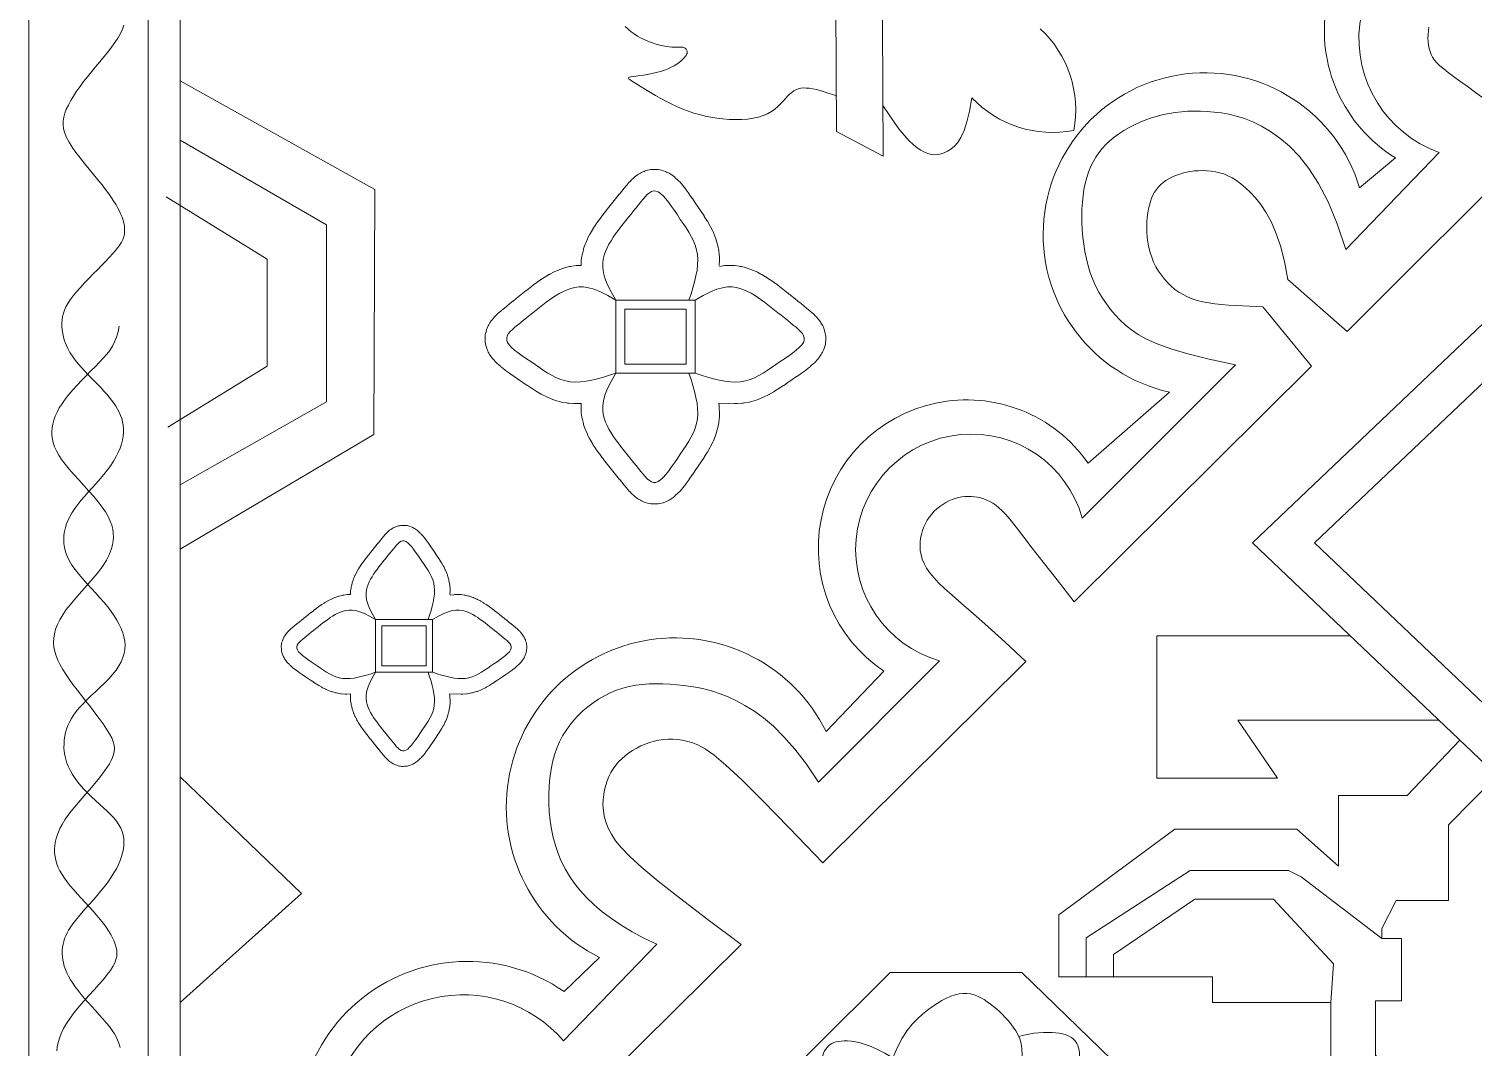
# Model space of a CAD drawing. Header units: inches. Extents: x -813 to 82, y -70 to 268.
# Drawn here: x -123.44 to -104.25, y 169.22 to 182.75 of the extents above; entities that cross this region are included whole.
import ezdxf

# ---------------------------------------------------------------- set-up
doc = ezdxf.new("R2010")
doc.units = ezdxf.units.IN
doc.header["$MEASUREMENT"] = 0
for name, color, linetype, lineweight, true_color in [('Black', 7, 'Continuous', 0, 0x000000), ('Blue', 7, 'Continuous', 0, 0x1081b2), ('Brown', 7, 'Continuous', 0, 0x653e10), ('Grey', 7, 'Continuous', 0, 0x58676a), ('Layak Architect', 1, 'Continuous', 5, 0xff0000), ('White', 7, 'Continuous', 0, 0xffffff)]:
    doc.layers.add(name, color=color, linetype=linetype, lineweight=lineweight, true_color=true_color)
doc.layers.add('Rugs', color=201, linetype='Continuous')

# ---------------------------------------------------------------- blocks, each defined once
blk = doc.blocks.new('*U41')
at = {"layer": 'Brown'}
blk.add_lwpolyline([(-17.75, 30.14), (-14.02, 30.84), (-10.75, 31.13), (-7.89, 31.04), (-5.38, 30.65), (-3.16, 29.99), (-1.19, 29.12), (0.6, 28.1), (2.27, 26.97), (3.85, 25.78), (5.36, 24.54), (6.8, 23.26), (8.17, 21.94), (9.48, 20.58), (10.73, 19.19), (11.91, 17.77), (13.03, 16.33), (14.1, 14.87), (15.08, 13.38), (15.96, 11.87), (16.71, 10.31), (17.31, 8.71), (17.74, 7.06), (17.98, 5.35), (17.99, 3.57), (17.77, 1.73), (17.32, -0.18), (16.64, -2.16), (15.74, -4.2), (14.64, -6.31), (13.34, -8.48), (11.85, -10.71), (10.18, -13), (8.32, -15.35), (6.19, -17.73), (3.68, -20.11), (0.7, -22.47), (-2.86, -24.78), (-7.09, -27.01), (-12.1, -29.13), (-17.99, -31.13)], dxfattribs=at)
blk = doc.blocks.new('*U30')
at = {"layer": 'Brown', "color": 0, "linetype": 'ByBlock', "lineweight": -2, "transparency": 16777216}
for p, rotation in [((6003768065.780017, 3337139574.503247), 90.00000000000001), ((6003768003.733656, 3337139511.52211), 180), ((6003768066.714793, 3337139449.475749), 270)]:
    blk.add_blockref('*U41', p, dxfattribs=dict(at, rotation=rotation))
blk.add_blockref('*U41', (6003768128.761154, 3337139512.456886), dxfattribs=at)
blk = doc.blocks.new('*U39')
at = {"layer": 'Brown'}
blk.add_lwpolyline([(-6.22, -16.82), (-8.39, -13.06), (-10.13, -9.69), (-11.48, -6.66), (-12.5, -3.96), (-13.22, -1.55), (-13.71, 0.61), (-14, 2.54), (-14.14, 4.27), (-14.17, 5.84), (-14.11, 7.26), (-13.95, 8.54), (-13.7, 9.69), (-13.36, 10.72), (-12.93, 11.64), (-12.42, 12.47), (-11.82, 13.21), (-11.15, 13.88), (-10.38, 14.47), (-9.51, 15), (-8.51, 15.45), (-7.39, 15.84), (-6.12, 16.17), (-4.69, 16.43), (-3.09, 16.63), (-1.31, 16.76), (0.63, 16.82), (2.71, 16.79), (4.89, 16.66), (7.15, 16.42), (9.47, 16.04), (11.82, 15.53), (14.17, 14.85)], dxfattribs=at)
blk = doc.blocks.new('*U40')
at = {"layer": 'Brown', "color": 0, "linetype": 'ByBlock', "lineweight": -2, "transparency": 16777216}
blk.add_blockref('*U39', (6003768022.052, 3337139557.478281), dxfattribs=at)
for p, rotation in [((6003768111.736188, 3337139556.184903), 270), ((6003768110.44281, 3337139466.500715), 180), ((6003768020.758621, 3337139467.794093), 89.99999999999999)]:
    blk.add_blockref('*U39', p, dxfattribs=dict(at, rotation=rotation))
blk = doc.blocks.new('C3')
at = {"layer": 'Black'}
for points in [[(-739.6, 873.97), (-751.66, 869.9), (-761.87, 865.63), (-770.4, 861.2), (-777.46, 856.69), (-783.22, 852.13), (-787.88, 847.58), (-791.63, 843.1), (-794.65, 838.74), (-797.12, 834.55), (-799.11, 830.53), (-800.67, 826.66), (-801.86, 822.94), (-802.73, 819.35), (-803.34, 815.89), (-803.74, 812.55), (-803.99, 809.32), (-804.12, 806.19), (-804.16, 803.14), (-804.08, 800.17), (-803.88, 797.26), (-803.57, 794.41), (-803.14, 791.61), (-802.58, 788.83), (-801.88, 786.08), (-801.05, 783.34), (-800.09, 780.64), (-799.01, 777.98), (-797.81, 775.38), (-796.5, 772.87), (-795.09, 770.45), (-793.59, 768.15), (-791.99, 765.98), (-790.32, 763.97), (-788.55, 762.1), (-786.7, 760.38), (-784.74, 758.81), (-782.67, 757.39), (-780.48, 756.11), (-778.17, 754.97), (-775.73, 753.98), (-773.16, 753.13), (-770.46, 752.42), (-767.65, 751.85), (-764.72, 751.4), (-761.7, 751.09), (-758.58, 750.9), (-755.39, 750.83), (-752.13, 750.87), (-748.81, 751.04), (-745.45, 751.32), (-742.08, 751.74), (-738.71, 752.28), (-735.37, 752.97), (-732.07, 753.81), (-728.85, 754.81), (-725.72, 755.97), (-722.7, 757.3), (-719.78, 758.79), (-716.98, 760.46), (-714.28, 762.29), (-711.68, 764.29), (-709.18, 766.45), (-706.77, 768.77), (-704.45, 771.26), (-702.21, 773.96), (-700.02, 777.11), (-697.85, 781.03), (-695.65, 786), (-693.4, 792.33), (-691.05, 800.32), (-688.56, 810.26), (-685.91, 822.46)], [(-725.7, 846.89), (-734.12, 845.31), (-741.35, 843.44), (-747.5, 841.34), (-752.7, 839.06), (-757.05, 836.67), (-760.69, 834.23), (-763.73, 831.79), (-766.28, 829.41), (-768.45, 827.15), (-770.29, 824.99), (-771.82, 822.92), (-773.07, 820.91), (-774.08, 818.95), (-774.87, 817.02), (-775.47, 815.1), (-775.91, 813.17), (-776.21, 811.21), (-776.4, 809.23), (-776.46, 807.26), (-776.41, 805.29), (-776.26, 803.35), (-776.01, 801.44), (-775.66, 799.58), (-775.22, 797.79), (-774.7, 796.07), (-774.1, 794.44), (-773.42, 792.88), (-772.66, 791.42), (-771.82, 790.05), (-770.89, 788.78), (-769.89, 787.61), (-768.81, 786.55), (-767.65, 785.6), (-766.4, 784.75), (-765.06, 784), (-763.62, 783.35), (-762.07, 782.79), (-760.4, 782.32), (-758.61, 781.92), (-756.68, 781.61), (-754.62, 781.36), (-752.44, 781.2), (-750.17, 781.13), (-747.83, 781.17), (-745.45, 781.33), (-743.05, 781.63), (-740.66, 782.06), (-738.31, 782.65), (-736.01, 783.41), (-733.78, 784.33), (-731.63, 785.39), (-729.57, 786.59), (-727.62, 787.92), (-725.78, 789.36), (-724.07, 790.9), (-722.49, 792.54), (-721.06, 794.27), (-719.78, 796.09), (-718.63, 798.03), (-717.61, 800.1), (-716.72, 802.32), (-715.96, 804.69), (-715.3, 807.24), (-714.76, 809.98), (-714.33, 812.92), (-713.98, 816.02), (-713.71, 819.22), (-713.49, 822.49), (-713.32, 825.77), (-713.18, 829.01), (-713.05, 832.17), (-712.91, 835.2)], [(-491.35, 628.14), (-499.65, 622.45), (-506.66, 617.05), (-512.52, 611.93), (-517.36, 607.06), (-521.32, 602.43), (-524.54, 598.02), (-527.14, 593.82), (-529.27, 589.81), (-531.04, 585.96), (-532.51, 582.27), (-533.7, 578.7), (-534.65, 575.25), (-535.4, 571.87), (-535.97, 568.56), (-536.4, 565.3), (-536.73, 562.05), (-536.98, 558.81), (-537.14, 555.57), (-537.19, 552.35), (-537.11, 549.16), (-536.89, 546), (-536.5, 542.89), (-535.93, 539.83), (-535.16, 536.83), (-534.18, 533.9), (-532.99, 531.05), (-531.61, 528.29), (-530.06, 525.63), (-528.35, 523.07), (-526.5, 520.62), (-524.51, 518.3), (-522.42, 516.12), (-520.22, 514.07), (-517.9, 512.17), (-515.45, 510.42), (-512.86, 508.83), (-510.11, 507.4), (-507.17, 506.14), (-504.05, 505.06), (-500.71, 504.15), (-497.16, 503.43), (-493.42, 502.89), (-489.54, 502.54), (-485.57, 502.38), (-481.53, 502.4), (-477.47, 502.62), (-473.44, 503.03), (-469.47, 503.63), (-465.6, 504.43), (-461.82, 505.45), (-458.14, 506.69), (-454.54, 508.19), (-451, 509.96), (-447.53, 512.02), (-444.12, 514.39), (-440.75, 517.08), (-437.42, 520.13), (-434.14, 523.54), (-430.91, 527.34), (-427.74, 531.54), (-424.63, 536.16), (-421.6, 541.22), (-418.65, 546.74), (-415.8, 552.74)]]:
    blk.add_lwpolyline(points, dxfattribs=at)
for centre, radius, start, end in [((-838.06, 936.58), 56.57, 109.28746, 340.16936), ((-599.73, 699.28), 53.86, 105.8913, 344.15596), ((-330.1, 462.43), 62.07, 130.98474, 317.80016)]:
    blk.add_arc(centre, radius, start, end, dxfattribs=at)
at = {"layer": 'Blue'}
for points in [[(-844.23, 304.32), (-842.31, 303.63), (-840.32, 302.7), (-838.26, 301.52), (-836.14, 300.11), (-833.96, 298.52), (-831.73, 296.79), (-829.47, 294.95), (-827.18, 293.04), (-824.87, 291.12), (-822.55, 289.21), (-820.23, 287.35), (-817.93, 285.56), (-815.65, 283.87), (-813.4, 282.29), (-811.21, 280.85), (-809.07, 279.55), (-807.01, 278.43), (-805.03, 277.49), (-803.15, 276.76), (-801.32, 276.25), (-799.52, 275.99), (-797.72, 275.97), (-795.87, 276.23), (-793.95, 276.77), (-791.92, 277.61), (-789.75, 278.77), (-787.41, 280.25), (-784.94, 281.99), (-782.38, 283.92), (-779.77, 285.98), (-777.17, 288.1), (-774.61, 290.21), (-772.15, 292.24), (-769.82, 294.12), (-767.66, 295.8), (-765.67, 297.28), (-763.81, 298.58), (-762.09, 299.71), (-760.47, 300.7), (-758.93, 301.55), (-757.46, 302.29), (-756.05, 302.92), (-754.66, 303.47), (-753.31, 303.93), (-751.98, 304.29), (-750.67, 304.54), (-749.38, 304.67), (-748.11, 304.67), (-746.85, 304.53), (-745.61, 304.24), (-744.38, 303.79), (-743.13, 303.18), (-741.86, 302.41), (-740.53, 301.47), (-739.13, 300.35), (-737.63, 299.06), (-736.03, 297.58), (-734.29, 295.92), (-732.4, 294.09), (-730.4, 292.12), (-728.31, 290.07), (-726.18, 288), (-724.05, 285.97), (-721.95, 284.03), (-719.92, 282.23), (-717.99, 280.64), (-716.19, 279.29), (-714.51, 278.19), (-712.93, 277.3), (-711.4, 276.61), (-709.92, 276.1), (-708.44, 275.76), (-706.96, 275.54), (-705.43, 275.45), (-703.84, 275.47), (-702.2, 275.59), (-700.51, 275.83), (-698.78, 276.2), (-697.02, 276.71), (-695.24, 277.37), (-693.45, 278.18), (-691.66, 279.17), (-689.88, 280.33), (-688.12, 281.63), (-686.37, 283.06), (-684.65, 284.57), (-682.96, 286.13), (-681.3, 287.72), (-679.68, 289.3), (-678.11, 290.84), (-676.59, 292.32), (-675.11, 293.72), (-673.66, 295.05), (-672.24, 296.31), (-670.83, 297.49), (-669.44, 298.59), (-668.05, 299.6), (-666.65, 300.53), (-665.23, 301.38), (-663.79, 302.13), (-662.33, 302.77), (-660.83, 303.3), (-659.3, 303.71), (-657.71, 304), (-656.08, 304.14), (-654.39, 304.13), (-652.63, 303.97), (-650.82, 303.65), (-648.95, 303.16), (-647.04, 302.51), (-645.08, 301.69), (-643.08, 300.7), (-641.05, 299.52), (-638.99, 298.17), (-636.91, 296.64), (-634.81, 294.97), (-632.72, 293.19), (-630.63, 291.36), (-628.56, 289.52), (-626.53, 287.7), (-624.53, 285.95), (-622.59, 284.3), (-620.71, 282.81), (-618.88, 281.47), (-617.08, 280.28), (-615.31, 279.25), (-613.56, 278.37), (-611.8, 277.64), (-610.04, 277.07), (-608.25, 276.65), (-606.42, 276.39), (-604.55, 276.3), (-602.65, 276.39), (-600.71, 276.68), (-598.73, 277.18), (-596.71, 277.91), (-594.66, 278.88), (-592.56, 280.1), (-590.42, 281.58), (-588.25, 283.28), (-586.07, 285.14), (-583.87, 287.11), (-581.66, 289.15), (-579.47, 291.18), (-577.29, 293.17), (-575.14, 295.07), (-573.03, 296.81), (-570.94, 298.41), (-568.89, 299.83), (-566.87, 301.1), (-564.87, 302.18), (-562.9, 303.09), (-560.94, 303.82), (-559.01, 304.36), (-557.08, 304.7), (-555.17, 304.84), (-553.25, 304.76), (-551.34, 304.45), (-549.42, 303.9), (-547.48, 303.1), (-545.53, 302.04), (-543.55, 300.69), (-541.54, 299.08), (-539.51, 297.24), (-537.49, 295.24), (-535.47, 293.15), (-533.47, 291.03), (-531.51, 288.94), (-529.6, 286.94), (-527.75, 285.11), (-525.97, 283.49), (-524.25, 282.08), (-522.58, 280.87), (-520.94, 279.83), (-519.32, 278.96), (-517.7, 278.23), (-516.07, 277.64), (-514.41, 277.17), (-512.72, 276.81), (-510.99, 276.55), (-509.24, 276.42), (-507.46, 276.4), (-505.67, 276.53), (-503.86, 276.79), (-502.05, 277.2), (-500.25, 277.77), (-498.44, 278.49), (-496.65, 279.38), (-494.86, 280.41), (-493.09, 281.58), (-491.33, 282.88), (-489.58, 284.31), (-487.85, 285.86), (-486.14, 287.51), (-484.45, 289.27), (-482.79, 291.08), (-481.13, 292.91), (-479.5, 294.72), (-477.87, 296.46), (-476.26, 298.1), (-474.67, 299.59), (-473.08, 300.9), (-471.49, 301.98), (-469.91, 302.85), (-468.32, 303.5), (-466.73, 303.96), (-465.11, 304.24), (-463.48, 304.34), (-461.82, 304.28), (-460.12, 304.07), (-458.38, 303.71), (-456.6, 303.21), (-454.78, 302.57), (-452.91, 301.77), (-450.99, 300.81), (-449.02, 299.7), (-447.01, 298.42), (-444.94, 296.98), (-442.81, 295.37), (-440.66, 293.64), (-438.5, 291.82), (-436.37, 289.97), (-434.27, 288.13), (-432.24, 286.34), (-430.31, 284.64), (-428.49, 283.09), (-426.81, 281.71), (-425.25, 280.51), (-423.78, 279.47), (-422.39, 278.58), (-421.05, 277.82), (-419.74, 277.2), (-418.44, 276.68), (-417.12, 276.27), (-415.77, 275.95), (-414.38, 275.73), (-412.97, 275.6), (-411.52, 275.57), (-410.05, 275.65), (-408.56, 275.84), (-407.05, 276.14), (-405.53, 276.55), (-403.99, 277.09), (-402.43, 277.74), (-400.85, 278.53), (-399.24, 279.44), (-397.6, 280.47), (-395.91, 281.65), (-394.18, 282.95), (-392.39, 284.4), (-390.55, 285.97), (-388.67, 287.65), (-386.76, 289.38), (-384.83, 291.14), (-382.92, 292.87), (-381.02, 294.55), (-379.17, 296.12), (-377.36, 297.55), (-375.63, 298.81), (-373.95, 299.89), (-372.31, 300.8), (-370.71, 301.53), (-369.14, 302.1), (-367.56, 302.51)], [(-366.09, 273.05), (-367.99, 273.27), (-369.98, 273.67), (-372.05, 274.28), (-374.22, 275.12), (-376.48, 276.21), (-378.85, 277.56), (-381.32, 279.21), (-383.9, 281.16), (-386.54, 283.33), (-389.21, 285.66), (-391.87, 288.05), (-394.48, 290.42), (-397, 292.69), (-399.38, 294.77), (-401.59, 296.59), (-403.6, 298.06), (-405.42, 299.22), (-407.09, 300.07), (-408.65, 300.64), (-410.12, 300.97), (-411.53, 301.07), (-412.92, 300.98), (-414.32, 300.72), (-415.75, 300.31), (-417.23, 299.76), (-418.76, 299.06), (-420.34, 298.21), (-421.98, 297.21), (-423.68, 296.05), (-425.45, 294.75), (-427.29, 293.28), (-429.2, 291.67), (-431.16, 289.94), (-433.16, 288.13), (-435.18, 286.28), (-437.2, 284.44), (-439.19, 282.64), (-441.14, 280.92), (-443.02, 279.32), (-444.84, 277.88), (-446.59, 276.6), (-448.28, 275.48), (-449.95, 274.51), (-451.6, 273.71), (-453.25, 273.06), (-454.91, 272.56), (-456.61, 272.22), (-458.35, 272.04), (-460.14, 272.01), (-461.96, 272.15), (-463.83, 272.46), (-465.74, 272.94), (-467.68, 273.61), (-469.65, 274.48), (-471.66, 275.54), (-473.69, 276.79), (-475.73, 278.22), (-477.79, 279.77), (-479.84, 281.43), (-481.88, 283.15), (-483.9, 284.89), (-485.88, 286.63), (-487.83, 288.33), (-489.72, 289.95), (-491.57, 291.49), (-493.35, 292.93), (-495.08, 294.26), (-496.75, 295.48), (-498.35, 296.58), (-499.9, 297.55), (-501.37, 298.38), (-502.78, 299.05), (-504.16, 299.55), (-505.55, 299.86), (-506.98, 299.94), (-508.5, 299.79), (-510.13, 299.36), (-511.92, 298.65), (-513.91, 297.63), (-516.11, 296.29), (-518.51, 294.67), (-521.05, 292.83), (-523.69, 290.84), (-526.39, 288.75), (-529.1, 286.62), (-531.79, 284.52), (-534.4, 282.49), (-536.91, 280.6), (-539.31, 278.85), (-541.62, 277.27), (-543.86, 275.85), (-546.03, 274.62), (-548.15, 273.58), (-550.23, 272.74), (-552.29, 272.11), (-554.33, 271.7), (-556.38, 271.52), (-558.44, 271.59), (-560.52, 271.9), (-562.65, 272.47), (-564.82, 273.31), (-567.06, 274.42), (-569.36, 275.82), (-571.75, 277.49), (-574.2, 279.4), (-576.68, 281.46), (-579.17, 283.62), (-581.64, 285.81), (-584.07, 287.96), (-586.42, 290), (-588.68, 291.87), (-590.82, 293.52), (-592.86, 294.94), (-594.8, 296.14), (-596.68, 297.14), (-598.5, 297.94), (-600.28, 298.56), (-602.04, 299), (-603.79, 299.29), (-605.56, 299.41), (-607.36, 299.36), (-609.2, 299.12), (-611.1, 298.65), (-613.07, 297.96), (-615.13, 297), (-617.3, 295.76), (-619.58, 294.21), (-621.98, 292.36), (-624.48, 290.27), (-627.05, 288), (-629.64, 285.65), (-632.22, 283.29), (-634.75, 280.99), (-637.21, 278.84), (-639.55, 276.92), (-641.75, 275.28), (-643.82, 273.93), (-645.79, 272.84), (-647.66, 272), (-649.47, 271.39), (-651.24, 270.99), (-652.98, 270.79), (-654.72, 270.76), (-656.47, 270.89), (-658.25, 271.18), (-660.07, 271.65), (-661.92, 272.31), (-663.82, 273.16), (-665.77, 274.22), (-667.78, 275.49), (-669.87, 276.98), (-672.02, 278.69), (-674.22, 280.59), (-676.45, 282.62), (-678.69, 284.73), (-680.89, 286.87), (-683.05, 288.99), (-685.14, 291.04), (-687.13, 292.97), (-689.01, 294.72), (-690.83, 296.31), (-692.65, 297.72), (-694.54, 298.95), (-696.56, 300.01), (-698.76, 300.89), (-701.21, 301.6), (-703.98, 302.13)]]:
    blk.add_lwpolyline(points, dxfattribs=at)
at = {"layer": 'Brown'}
for points in [[(-418.43, 890.72), (-447.21, 853.15), (-450.2, 847.19), (-450.2, 801.38), (-418.79, 752.91), (-400.51, 752.91)], [(-400.51, 765.63), (-411.06, 765.63), (-436.78, 803.46), (-436.78, 840.26), (-406.6, 868.19), (-388.56, 866.98)]]:
    blk.add_lwpolyline(points, dxfattribs=at)
for points in [[(-731.79, 581.94), (-732.13, 584.27, -0.034462), (-732.23, 585.65), (-732.24, 587.76, -0.033999), (-732.15, 589.12), (-731.9, 591.06, -0.029168), (-731.68, 592.21), (-731.22, 594.02, -0.022088), (-730.96, 594.87), (-730.35, 596.62, -0.01868), (-730.07, 597.32), (-729.33, 599.02, -0.016254), (-729.05, 599.61), (-728.2, 601.27, -0.013719), (-727.93, 601.75), (-726.98, 603.37, -0.011177), (-726.75, 603.75), (-725.71, 605.34, -0.008694), (-725.52, 605.63), (-724.42, 607.21, -0.006296), (-724.27, 607.41), (-723.12, 608.97, -0.003989), (-723.02, 609.1), (-721.84, 610.65, -0.002077), (-721.79, 610.72), (-720.58, 612.27, -0.001492), (-720.54, 612.32), (-719.33, 613.87, -0.001257), (-719.3, 613.91), (-718.08, 615.44, -0.001042), (-718.05, 615.48), (-716.84, 616.99, -0.000839), (-716.82, 617.01), (-715.63, 618.49, -0.000642), (-715.61, 618.51), (-714.44, 619.95, -0.000442), (-714.43, 619.97), (-713.3, 621.36), (-712.21, 622.7, -0.001024), (-712.18, 622.73), (-711.14, 624, -0.006385), (-710.98, 624.19), (-709.98, 625.35, -0.014467), (-709.59, 625.78), (-708.61, 626.78, -0.025543), (-707.86, 627.48), (-706.89, 628.29, -0.041072), (-705.54, 629.24), (-704.57, 629.82, -0.060896), (-702.33, 630.79), (-701.33, 631.09, -0.078182), (-698.24, 631.51), (-697.2, 631.49, -0.079892), (-694.07, 630.91), (-692.98, 630.52, -0.06296), (-690.73, 629.39), (-689.58, 628.61, -0.039078), (-688.35, 627.64), (-687.14, 626.52, -0.023897), (-686.47, 625.83), (-685.21, 624.41, -0.015107), (-684.82, 623.95), (-683.52, 622.29, -0.009586), (-683.28, 621.99), (-681.95, 620.15, -0.005772), (-681.82, 619.96), (-680.47, 618, -0.002846), (-680.4, 617.91), (-679.04, 615.88, -0.000323), (-679.03, 615.87), (-677.67, 613.85), (-676.32, 611.87, -0.001791), (-676.28, 611.81), (-674.96, 609.83, -0.005914), (-674.83, 609.63), (-673.58, 607.66, -0.01027), (-673.37, 607.3), (-672.22, 605.32, -0.014823), (-671.93, 604.79), (-670.92, 602.77, -0.019434), (-670.6, 602.06), (-669.75, 599.99, -0.02381), (-669.43, 599.09), (-668.79, 596.94, -0.027493), (-668.53, 595.87), (-668.12, 593.63, -0.028895), (-667.97, 592.48), (-667.82, 590.13, -0.025128), (-667.8, 589.13), (-668.06, 581.6, -0.020501)], [(-732.2, 517.47), (-733.25, 517.46, -0.033999), (-734.61, 517.55), (-736.55, 517.81, -0.029168), (-737.7, 518.03), (-739.52, 518.49, -0.022088), (-740.37, 518.74), (-742.12, 519.36, -0.01868), (-742.81, 519.63), (-744.51, 520.37, -0.016254), (-745.1, 520.65), (-746.76, 521.5, -0.013719), (-747.24, 521.77), (-748.86, 522.72, -0.011177), (-749.24, 522.96), (-750.84, 523.99, -0.008694), (-751.13, 524.19), (-752.7, 525.29, -0.006296), (-752.9, 525.43), (-754.46, 526.58, -0.003989), (-754.59, 526.68), (-756.14, 527.87, -0.002077), (-756.21, 527.92), (-757.76, 529.12, -0.001492), (-757.81, 529.16), (-759.36, 530.38, -0.001257), (-759.4, 530.41), (-760.94, 531.63, -0.001042), (-760.97, 531.65), (-762.48, 532.86, -0.000839), (-762.51, 532.88), (-763.99, 534.08, -0.000642), (-764.01, 534.09), (-765.45, 535.26, -0.000442), (-765.46, 535.27), (-766.85, 536.4), (-768.19, 537.5, -0.001024), (-768.23, 537.52), (-769.49, 538.56, -0.006385), (-769.69, 538.73), (-770.84, 539.72, -0.014467), (-771.27, 540.12), (-772.27, 541.09, -0.025543), (-772.97, 541.85), (-773.78, 542.81, -0.041072), (-774.73, 544.16), (-775.31, 545.14, -0.060896), (-776.29, 547.37), (-776.58, 548.37, -0.078182), (-777, 551.46), (-776.98, 552.5, -0.079892), (-776.4, 555.64), (-776.02, 556.73, -0.06296), (-774.88, 558.98), (-774.11, 560.13, -0.039078), (-773.13, 561.36), (-772.01, 562.57, -0.023897), (-771.32, 563.24), (-769.9, 564.5, -0.015107), (-769.44, 564.89), (-767.78, 566.19, -0.009586), (-767.48, 566.42), (-765.64, 567.75, -0.005772), (-765.45, 567.88), (-763.5, 569.24, -0.002846), (-763.4, 569.3), (-761.38, 570.67, -0.000323), (-761.36, 570.67), (-759.35, 572.03), (-757.36, 573.38, -0.001791), (-757.3, 573.42), (-755.32, 574.74, -0.005914), (-755.12, 574.87), (-753.15, 576.12, -0.01027), (-752.8, 576.34), (-750.81, 577.49, -0.014823), (-750.28, 577.77), (-748.26, 578.78, -0.019434), (-747.55, 579.1), (-745.48, 579.95, -0.02381), (-744.58, 580.27), (-742.43, 580.91, -0.027493), (-741.36, 581.17), (-739.12, 581.59, -0.028895), (-737.97, 581.73), (-735.63, 581.89, -0.025128), (-734.62, 581.9), (-732.17, 581.82, -0.020501)], [(-667.88, 517.56), (-667.58, 517.5, 0.047666), (-667.58, 517.5), (-666.89, 517.47, 0.034462), (-666.89, 517.47), (-664.78, 517.46, 0.033999), (-663.42, 517.55), (-661.49, 517.81, 0.029168), (-660.33, 518.03), (-658.52, 518.49, 0.022088), (-657.67, 518.74), (-655.92, 519.36, 0.01868), (-655.22, 519.63), (-653.52, 520.37, 0.016254), (-652.93, 520.65), (-651.27, 521.5, 0.013719), (-650.79, 521.77), (-649.17, 522.72, 0.011177), (-648.79, 522.96), (-647.2, 523.99, 0.008694), (-646.91, 524.19), (-645.34, 525.29, 0.006296), (-645.13, 525.43), (-643.57, 526.58, 0.003989), (-643.44, 526.68), (-641.89, 527.87, 0.002077), (-641.82, 527.92), (-640.27, 529.12, 0.001492), (-640.22, 529.16), (-638.67, 530.38, 0.001257), (-638.63, 530.41), (-637.1, 531.63, 0.001042), (-637.07, 531.65), (-635.55, 532.86, 0.000839), (-635.53, 532.88), (-634.05, 534.08, 0.000642), (-634.03, 534.09), (-632.59, 535.26, 0.000442), (-632.57, 535.27), (-631.18, 536.4), (-629.84, 537.5, 0.001024), (-629.81, 537.52), (-628.54, 538.56, 0.006385), (-628.35, 538.73), (-627.19, 539.72, 0.014467), (-626.76, 540.12), (-625.76, 541.09, 0.025543), (-625.06, 541.85), (-624.25, 542.81, 0.041072), (-623.3, 544.16), (-622.72, 545.14, 0.060896), (-621.75, 547.37), (-621.45, 548.37, 0.078182), (-621.03, 551.46), (-621.06, 552.5, 0.079892), (-621.63, 555.64), (-622.02, 556.73, 0.06296), (-623.15, 558.98), (-623.93, 560.13, 0.039078), (-624.9, 561.36), (-626.03, 562.57, 0.023897), (-626.71, 563.24), (-628.13, 564.5, 0.015107), (-628.6, 564.89), (-630.25, 566.19, 0.009586), (-630.56, 566.42), (-632.39, 567.75, 0.005772), (-632.58, 567.88), (-634.54, 569.24, 0.002846), (-634.63, 569.3), (-636.66, 570.67, 0.000323), (-636.67, 570.67), (-638.69, 572.03), (-640.67, 573.38, 0.001791), (-640.73, 573.42), (-642.71, 574.74, 0.005914), (-642.91, 574.87), (-644.88, 576.12, 0.01027), (-645.24, 576.34), (-647.22, 577.49, 0.014823), (-647.75, 577.77), (-649.77, 578.78, 0.019434), (-650.48, 579.1), (-652.55, 579.95, 0.02381), (-653.45, 580.27), (-655.6, 580.91, 0.027493), (-656.67, 581.17), (-658.91, 581.59, 0.028895), (-660.06, 581.73), (-662.41, 581.89, 0.025128), (-663.42, 581.9), (-665.87, 581.82, 0.020501), (-666.69, 581.76), (-668.05, 581.6, 0.0164)], [(-732.23, 517.5), (-732.24, 516.45, 0.033999), (-732.15, 515.09), (-731.9, 513.15, 0.029168), (-731.68, 512), (-731.22, 510.19, 0.022088), (-730.96, 509.34), (-730.35, 507.59, 0.01868), (-730.07, 506.89), (-729.33, 505.19, 0.016254), (-729.05, 504.6), (-728.2, 502.94, 0.013719), (-727.93, 502.46), (-726.98, 500.84, 0.011177), (-726.75, 500.46), (-725.71, 498.87, 0.008694), (-725.52, 498.58), (-724.42, 497.01, 0.006296), (-724.27, 496.8), (-723.12, 495.24, 0.003989), (-723.02, 495.11), (-721.84, 493.56, 0.002077), (-721.79, 493.49), (-720.58, 491.94, 0.001492), (-720.54, 491.89), (-719.33, 490.34, 0.001257), (-719.3, 490.3), (-718.08, 488.77, 0.001042), (-718.05, 488.74), (-716.84, 487.22, 0.000839), (-716.82, 487.2), (-715.63, 485.72, 0.000642), (-715.61, 485.7), (-714.44, 484.26, 0.000442), (-714.43, 484.24), (-713.3, 482.85), (-712.21, 481.51, 0.001024), (-712.18, 481.48), (-711.14, 480.21, 0.006385), (-710.98, 480.02), (-709.98, 478.86, 0.014467), (-709.59, 478.43), (-708.61, 477.43, 0.025543), (-707.86, 476.73), (-706.89, 475.92, 0.041072), (-705.54, 474.97), (-704.57, 474.39, 0.060896), (-702.33, 473.42), (-701.33, 473.12, 0.078182), (-698.24, 472.7), (-697.2, 472.73, 0.079892), (-694.07, 473.3), (-692.98, 473.69, 0.06296), (-690.73, 474.82), (-689.58, 475.6, 0.039078), (-688.35, 476.57), (-687.14, 477.7, 0.023897), (-686.47, 478.38), (-685.21, 479.8, 0.015107), (-684.82, 480.27), (-683.52, 481.92, 0.009586), (-683.28, 482.23), (-681.95, 484.06, 0.005772), (-681.82, 484.25), (-680.47, 486.21, 0.002846), (-680.4, 486.3), (-679.04, 488.33, 0.000323), (-679.03, 488.34), (-677.67, 490.36), (-676.32, 492.34, 0.001791), (-676.28, 492.4), (-674.96, 494.38, 0.005914), (-674.83, 494.58), (-673.58, 496.55, 0.01027), (-673.37, 496.91), (-672.22, 498.89, 0.014823), (-671.93, 499.42), (-670.92, 501.44, 0.019434), (-670.6, 502.15), (-669.75, 504.22, 0.02381), (-669.43, 505.12), (-668.79, 507.27, 0.027493), (-668.53, 508.34), (-668.12, 510.58, 0.028895), (-667.97, 511.73), (-667.82, 514.08, 0.025128), (-667.8, 515.09), (-667.88, 517.54, 0.020501)], [(-578.49, 456.4), (-578.73, 458.08, -0.034462), (-578.8, 459.08), (-578.81, 460.59, -0.033999), (-578.75, 461.58), (-578.56, 462.97, -0.029168), (-578.4, 463.8), (-578.07, 465.11, -0.022088), (-577.89, 465.72), (-577.45, 466.98, -0.01868), (-577.25, 467.48), (-576.72, 468.71, -0.016254), (-576.51, 469.13), (-575.9, 470.32, -0.013719), (-575.71, 470.67), (-575.02, 471.84, -0.011177), (-574.85, 472.11), (-574.11, 473.26, -0.008694), (-573.97, 473.47), (-573.18, 474.6, -0.006296), (-573.07, 474.75), (-572.24, 475.87, -0.003989), (-572.17, 475.97), (-571.32, 477.09, -0.002077), (-571.28, 477.13), (-570.41, 478.25, -0.001492), (-570.38, 478.29), (-569.51, 479.4, -0.001257), (-569.49, 479.43), (-568.61, 480.54, -0.001042), (-568.59, 480.56), (-567.72, 481.65, -0.000839), (-567.7, 481.67), (-566.84, 482.74, -0.000642), (-566.83, 482.75), (-565.99, 483.79, -0.000442), (-565.98, 483.8), (-565.17, 484.8), (-564.38, 485.77, -0.001024), (-564.36, 485.79), (-563.61, 486.7, -0.006385), (-563.49, 486.84), (-562.77, 487.67, -0.014467), (-562.49, 487.98), (-561.79, 488.71, -0.025543), (-561.24, 489.21), (-560.55, 489.79, -0.041072), (-559.58, 490.48), (-558.87, 490.89, -0.060896), (-557.26, 491.6), (-556.54, 491.81, -0.078182), (-554.31, 492.11), (-553.57, 492.1, -0.079892), (-551.31, 491.68), (-550.52, 491.4, -0.06296), (-548.9, 490.59), (-548.07, 490.03, -0.039078), (-547.19, 489.32), (-546.32, 488.51, -0.023897), (-545.83, 488.02), (-544.93, 487, -0.015107), (-544.64, 486.66), (-543.71, 485.47, -0.009586), (-543.54, 485.25), (-542.58, 483.93, -0.005772), (-542.49, 483.79), (-541.51, 482.38, -0.002846), (-541.46, 482.31), (-540.48, 480.86, -0.000323), (-540.48, 480.85), (-539.5, 479.39), (-538.53, 477.96, -0.001791), (-538.5, 477.92), (-537.54, 476.49, -0.005914), (-537.45, 476.35), (-536.55, 474.93, -0.01027), (-536.4, 474.67), (-535.57, 473.24, -0.014823), (-535.36, 472.86), (-534.63, 471.41, -0.019434), (-534.4, 470.9), (-533.79, 469.4, -0.02381), (-533.56, 468.75), (-533.1, 467.21, -0.027493), (-532.91, 466.43), (-532.61, 464.82, -0.028895), (-532.51, 463.99), (-532.4, 462.3, -0.025128), (-532.39, 461.58), (-532.57, 456.15, -0.020501)], [(-578.78, 409.95), (-579.54, 409.95, -0.033999), (-580.52, 410.01), (-581.91, 410.2, -0.029168), (-582.74, 410.35), (-584.05, 410.69, -0.022088), (-584.66, 410.87), (-585.93, 411.31, -0.01868), (-586.43, 411.51), (-587.65, 412.04, -0.016254), (-588.08, 412.24), (-589.27, 412.86, -0.013719), (-589.62, 413.05), (-590.79, 413.74, -0.011177), (-591.06, 413.91), (-592.21, 414.65, -0.008694), (-592.42, 414.79), (-593.55, 415.58, -0.006296), (-593.7, 415.69), (-594.82, 416.52, -0.003989), (-594.91, 416.59), (-596.03, 417.44, -0.002077), (-596.08, 417.48), (-597.2, 418.35, -0.001492), (-597.23, 418.37), (-598.35, 419.25, -0.001257), (-598.38, 419.27), (-599.48, 420.15, -0.001042), (-599.51, 420.17), (-600.6, 421.04, -0.000839), (-600.62, 421.06), (-601.68, 421.92, -0.000642), (-601.7, 421.93), (-602.73, 422.77, -0.000442), (-602.74, 422.78), (-603.75, 423.59), (-604.71, 424.38, -0.001024), (-604.74, 424.4), (-605.65, 425.15, -0.006385), (-605.79, 425.27), (-606.62, 425.99, -0.014467), (-606.93, 426.27), (-607.65, 426.97, -0.025543), (-608.16, 427.51), (-608.74, 428.21, -0.041072), (-609.43, 429.18), (-609.84, 429.88, -0.060896), (-610.54, 431.49), (-610.76, 432.21, -0.078182), (-611.06, 434.44), (-611.04, 435.19, -0.079892), (-610.63, 437.45), (-610.35, 438.23, -0.06296), (-609.53, 439.86), (-608.97, 440.69, -0.039078), (-608.27, 441.57), (-607.46, 442.44, -0.023897), (-606.97, 442.93), (-605.95, 443.83, -0.015107), (-605.61, 444.11), (-604.42, 445.05, -0.009586), (-604.2, 445.22), (-602.88, 446.18, -0.005772), (-602.74, 446.27), (-601.33, 447.25, -0.002846), (-601.26, 447.29), (-599.8, 448.28, -0.000323), (-599.79, 448.28), (-598.34, 449.26), (-596.91, 450.23, -0.001791), (-596.87, 450.26), (-595.44, 451.21, -0.005914), (-595.3, 451.31), (-593.87, 452.21, -0.01027), (-593.62, 452.36), (-592.19, 453.19, -0.014823), (-591.81, 453.39), (-590.36, 454.12, -0.019434), (-589.84, 454.36), (-588.35, 454.97, -0.02381), (-587.7, 455.2), (-586.15, 455.66, -0.027493), (-585.38, 455.85), (-583.77, 456.14, -0.028895), (-582.94, 456.25), (-581.25, 456.36, -0.025128), (-580.52, 456.37), (-578.76, 456.31, -0.020501)], [(-532.44, 410.02), (-532.23, 409.97, 0.047666), (-532.23, 409.97), (-531.73, 409.96, 0.034462), (-531.73, 409.96), (-530.21, 409.95, 0.033999), (-529.23, 410.01), (-527.84, 410.2, 0.029168), (-527.01, 410.35), (-525.7, 410.69, 0.022088), (-525.08, 410.87), (-523.82, 411.31, 0.01868), (-523.32, 411.51), (-522.1, 412.04, 0.016254), (-521.67, 412.24), (-520.48, 412.86, 0.013719), (-520.13, 413.05), (-518.96, 413.74, 0.011177), (-518.69, 413.91), (-517.54, 414.65, 0.008694), (-517.33, 414.79), (-516.2, 415.58, 0.006296), (-516.05, 415.69), (-514.93, 416.52, 0.003989), (-514.84, 416.59), (-513.72, 417.44, 0.002077), (-513.67, 417.48), (-512.55, 418.35, 0.001492), (-512.52, 418.37), (-511.4, 419.25, 0.001257), (-511.37, 419.27), (-510.27, 420.15, 0.001042), (-510.24, 420.17), (-509.15, 421.04, 0.000839), (-509.13, 421.06), (-508.07, 421.92, 0.000642), (-508.05, 421.93), (-507.02, 422.77, 0.000442), (-507.01, 422.78), (-506, 423.59), (-505.04, 424.38, 0.001024), (-505.01, 424.4), (-504.1, 425.15, 0.006385), (-503.96, 425.27), (-503.13, 425.99, 0.014467), (-502.82, 426.27), (-502.1, 426.97, 0.025543), (-501.59, 427.51), (-501.01, 428.21, 0.041072), (-500.32, 429.18), (-499.91, 429.88, 0.060896), (-499.21, 431.49), (-498.99, 432.21, 0.078182), (-498.69, 434.44), (-498.71, 435.19, 0.079892), (-499.12, 437.45), (-499.4, 438.23, 0.06296), (-500.22, 439.86), (-500.78, 440.69, 0.039078), (-501.48, 441.57), (-502.29, 442.44, 0.023897), (-502.78, 442.93), (-503.8, 443.83, 0.015107), (-504.14, 444.11), (-505.33, 445.05, 0.009586), (-505.55, 445.22), (-506.87, 446.18, 0.005772), (-507.01, 446.27), (-508.42, 447.25, 0.002846), (-508.49, 447.29), (-509.95, 448.28, 0.000323), (-509.96, 448.28), (-511.41, 449.26), (-512.84, 450.23, 0.001791), (-512.88, 450.26), (-514.31, 451.21, 0.005914), (-514.45, 451.31), (-515.88, 452.21, 0.01027), (-516.13, 452.36), (-517.56, 453.19, 0.014823), (-517.94, 453.39), (-519.39, 454.12, 0.019434), (-519.91, 454.36), (-521.4, 454.97, 0.02381), (-522.05, 455.2), (-523.6, 455.66, 0.027493), (-524.37, 455.85), (-525.98, 456.14, 0.028895), (-526.81, 456.25), (-528.5, 456.36, 0.025128), (-529.23, 456.37), (-530.99, 456.31, 0.020501), (-531.58, 456.27), (-532.57, 456.15, 0.0164)], [(-578.81, 409.98), (-578.81, 409.22, 0.033999), (-578.75, 408.24), (-578.56, 406.84, 0.029168), (-578.4, 406.01), (-578.07, 404.71, 0.022088), (-577.89, 404.09), (-577.45, 402.83, 0.01868), (-577.25, 402.33), (-576.72, 401.11, 0.016254), (-576.51, 400.68), (-575.9, 399.49, 0.013719), (-575.71, 399.14), (-575.02, 397.97, 0.011177), (-574.85, 397.7), (-574.11, 396.55, 0.008694), (-573.97, 396.34), (-573.18, 395.21, 0.006296), (-573.07, 395.06), (-572.24, 393.94, 0.003989), (-572.17, 393.85), (-571.32, 392.73, 0.002077), (-571.28, 392.68), (-570.41, 391.56, 0.001492), (-570.38, 391.52), (-569.51, 390.41, 0.001257), (-569.49, 390.38), (-568.61, 389.27, 0.001042), (-568.59, 389.25), (-567.72, 388.16, 0.000839), (-567.7, 388.14), (-566.84, 387.08, 0.000642), (-566.83, 387.06), (-565.99, 386.02, 0.000442), (-565.98, 386.01), (-565.17, 385.01), (-564.38, 384.04, 0.001024), (-564.36, 384.02), (-563.61, 383.11, 0.006385), (-563.49, 382.97), (-562.77, 382.14, 0.014467), (-562.49, 381.83), (-561.79, 381.11, 0.025543), (-561.24, 380.6), (-560.55, 380.02, 0.041072), (-559.58, 379.33), (-558.87, 378.92, 0.060896), (-557.26, 378.21), (-556.54, 378, 0.078182), (-554.31, 377.7), (-553.57, 377.72, 0.079892), (-551.31, 378.13), (-550.52, 378.41, 0.06296), (-548.9, 379.23), (-548.07, 379.78, 0.039078), (-547.19, 380.49), (-546.32, 381.3, 0.023897), (-545.83, 381.79), (-544.93, 382.81, 0.015107), (-544.64, 383.15), (-543.71, 384.34, 0.009586), (-543.54, 384.56), (-542.58, 385.88, 0.005772), (-542.49, 386.02), (-541.51, 387.43, 0.002846), (-541.46, 387.5), (-540.48, 388.96, 0.000323), (-540.48, 388.96), (-539.5, 390.42), (-538.53, 391.85, 0.001791), (-538.5, 391.89), (-537.54, 393.32, 0.005914), (-537.45, 393.46), (-536.55, 394.88, 0.01027), (-536.4, 395.14), (-535.57, 396.57, 0.014823), (-535.36, 396.95), (-534.63, 398.4, 0.019434), (-534.4, 398.91), (-533.79, 400.41, 0.02381), (-533.56, 401.06), (-533.1, 402.6, 0.027493), (-532.91, 403.38), (-532.61, 404.99, 0.028895), (-532.51, 405.82), (-532.4, 407.51, 0.025128), (-532.39, 408.24), (-532.45, 410, 0.020501)]]:
    blk.add_lwpolyline(points, format="xyb", dxfattribs=at)
at = {"layer": 'Grey'}
for points in [[(-843.38, 912.64), (-841.68, 912.39), (-839.96, 912.25), (-838.25, 912.21), (-836.57, 912.28), (-834.94, 912.46), (-833.38, 912.75), (-831.92, 913.16), (-830.56, 913.69), (-829.27, 914.38), (-827.99, 915.27), (-826.7, 916.39), (-825.33, 917.8), (-823.84, 919.52), (-822.19, 921.61), (-820.32, 924.1), (-818.2, 927.03), (-815.74, 930.44), (-812.88, 934.37), (-809.54, 938.87), (-805.65, 943.96), (-801.13, 949.69), (-795.92, 956.1), (-789.94, 963.22)], [(-789.94, 963.22), (-701.5, 874.6), (-725.7, 846.89)], [(-784.85, 917.39), (-739.6, 873.97)], [(-415.62, 592), (-427.58, 576.06), (-437.35, 563.3), (-445.25, 553.34), (-451.57, 545.77), (-456.6, 540.2), (-460.66, 536.24), (-464.05, 533.48), (-467.06, 531.54), (-469.95, 530.07), (-472.76, 528.98), (-475.49, 528.24), (-478.14, 527.81), (-480.69, 527.64), (-483.15, 527.71), (-485.52, 527.97), (-487.78, 528.4), (-489.93, 528.95), (-491.98, 529.63), (-493.93, 530.43), (-495.78, 531.37), (-497.53, 532.43), (-499.19, 533.62), (-500.76, 534.94), (-502.23, 536.39), (-503.63, 537.97), (-504.93, 539.68), (-506.13, 541.48), (-507.22, 543.38), (-508.21, 545.35), (-509.08, 547.37), (-509.82, 549.44), (-510.43, 551.54), (-510.91, 553.66), (-511.24, 555.8), (-511.42, 557.97), (-511.42, 560.18), (-511.26, 562.44), (-510.9, 564.75), (-510.36, 567.13), (-509.6, 569.59), (-508.56, 572.2), (-506.8, 575.34), (-503.84, 579.45), (-499.19, 584.98), (-492.34, 592.35), (-482.81, 602.03), (-470.1, 614.45), (-453.72, 630.05), (-547.58, 724.8), (-556.52, 715.11), (-563.86, 707), (-569.83, 700.29), (-574.65, 694.81), (-578.52, 690.39), (-581.67, 686.86), (-584.32, 684.06), (-586.68, 681.81), (-588.94, 679.97), (-591.13, 678.49), (-593.27, 677.34), (-595.35, 676.48), (-597.38, 675.9), (-599.36, 675.56), (-601.3, 675.43), (-603.19, 675.48), (-605.05, 675.69), (-606.86, 676.06), (-608.62, 676.56), (-610.32, 677.19), (-611.95, 677.94), (-613.5, 678.81), (-614.97, 679.79), (-616.34, 680.87), (-617.62, 682.04), (-618.8, 683.29), (-619.87, 684.61), (-620.84, 685.99), (-621.69, 687.42), (-622.44, 688.89), (-623.08, 690.37), (-623.6, 691.88), (-624, 693.38), (-624.3, 694.89), (-624.48, 696.39), (-624.55, 697.88), (-624.52, 699.37), (-624.39, 700.84), (-624.15, 702.29), (-623.82, 703.72), (-623.39, 705.13), (-622.85, 706.53), (-622.19, 707.92), (-621.38, 709.31), (-620.42, 710.72), (-619.29, 712.14), (-617.97, 713.59), (-616.45, 715.08), (-614.67, 716.66), (-612.43, 718.49), (-609.48, 720.81), (-605.57, 723.84), (-600.45, 727.78), (-593.87, 732.86), (-585.59, 739.3), (-575.36, 747.31), (-685.23, 857.91), (-712.91, 835.2)], [(-685.91, 822.46), (-614.47, 751.08)], [(-810.44, 699.65), (-804.21, 698.55), (-799.15, 697.31), (-795.11, 695.95), (-791.95, 694.51), (-789.55, 692.99), (-787.76, 691.43), (-786.45, 689.86), (-785.48, 688.29), (-784.75, 686.75), (-784.23, 685.23), (-783.92, 683.72), (-783.85, 682.2), (-784, 680.67), (-784.39, 679.11), (-785.03, 677.51), (-785.92, 675.85), (-787.07, 674.13), (-788.53, 672.32), (-790.35, 670.39), (-792.6, 668.32), (-795.31, 666.08), (-798.55, 663.66), (-802.38, 661.02), (-806.83, 658.14)], [(-547.91, 684.57), (-491.35, 628.14)], [(-415.62, 592), (-322.76, 498.28)], [(-415.8, 552.74), (-370.81, 509.29)]]:
    blk.add_lwpolyline(points, dxfattribs=at)
for centre, start, end in [((-804.79, 696.62), 79.22829, 137.25734), ((-845.58, 737.12), 313.16541, 11.19435)]:
    blk.add_arc(centre, 51.37, start, end, dxfattribs=at)
at = {"layer": 'Layak Architect'}
for points in [[(12.86, 260.04), (-1291.09, 260.04), (-1291.09, 2250.04)], [(12.5, 315.6), (-1235.92, 315.6), (-1235.92, 2250.04)], [(12.4, 330.6), (-1220.92, 330.6), (-1220.92, 2250.04)], [(-602.83, 830.35), (-834.42, 1073.92)], [(-602.83, 830.35), (-371.25, 1073.92)], [(-494.41, 944.38), (-471.36, 921.74), (-436.11, 921.74), (-436.11, 897.35), (-423.12, 890.72), (-418.43, 890.72), (-418.43, 899.89), (-389.35, 899.89), (-389.35, 887.8), (-363.99, 887.8), (-343.88, 908.66), (-321.64, 885.85), (-253.31, 885.85), (-253.31, 938.34), (-283, 917.1), (-255.81, 978.62)], [(-602.83, 859.37), (-698.9, 960.4)], [(-602.83, 859.37), (-506.77, 960.4)], [(-330.81, 589.47), (-402.52, 661.44), (-402.52, 722.91), (-331.74, 795.99)], [(-362.91, 866.98), (-388.56, 866.98), (-388.56, 811.73), (-400.51, 811.73), (-400.51, 740.11), (-429.42, 740.11), (-469.47, 794.19), (-469.47, 851.06), (-452.09, 870.52), (-485.15, 870.52), (-485.15, 902.54), (-510.91, 927.03)], [(-559.62, 875.79), (-559.62, 785.88), (-493.16, 785.88), (-493.16, 842.01), (-520.16, 823.58), (-520.16, 917.3)], [(-782.43, 897), (-768.44, 880.34)], [(-673.16, 791.65), (-639.98, 753.84)], [(-543.07, 658.56), (-514.97, 631.65)], [(-843.56, 538.05), (-842.33, 539.37), (-841.2, 540.76), (-840.14, 542.21), (-839.16, 543.76), (-838.26, 545.41), (-837.43, 547.13), (-836.68, 548.9), (-836.01, 550.68), (-835.44, 552.44), (-834.95, 554.14), (-834.56, 555.75), (-834.27, 557.23), (-834.07, 558.57), (-833.97, 559.76), (-833.92, 560.81), (-833.93, 561.74), (-833.96, 562.55), (-833.99, 563.27), (-834.01, 563.89), (-834, 564.43), (-833.94, 564.91), (-833.84, 565.32), (-833.69, 565.67), (-833.5, 565.96), (-833.28, 566.21), (-833.03, 566.42), (-832.76, 566.59), (-832.47, 566.72), (-832.17, 566.82), (-831.84, 566.88), (-831.48, 566.88), (-831.09, 566.81), (-830.66, 566.65), (-830.18, 566.4), (-829.64, 566.03), (-829.04, 565.54), (-828.37, 564.9), (-827.66, 564.12), (-826.9, 563.2), (-826.13, 562.12), (-825.36, 560.89), (-824.61, 559.5), (-823.9, 557.96), (-823.25, 556.25), (-822.67, 554.39), (-822.15, 552.43), (-821.7, 550.42), (-821.32, 548.42), (-820.98, 546.49), (-820.71, 544.69), (-820.48, 543.09), (-820.29, 541.73), (-820.14, 540.67), (-819.99, 539.92), (-819.83, 539.49), (-819.6, 539.37), (-819.3, 539.58), (-818.87, 540.11), (-818.3, 540.96), (-817.54, 542.15), (-816.59, 543.67), (-815.46, 545.47), (-814.21, 547.51), (-812.86, 549.76), (-811.47, 552.16), (-810.06, 554.66), (-808.69, 557.23), (-807.39, 559.81), (-806.2, 562.37), (-805.12, 564.92), (-804.15, 567.47), (-803.28, 570.03), (-802.53, 572.62), (-801.88, 575.26), (-801.34, 577.95), (-800.9, 580.72), (-800.56, 583.56), (-800.34, 586.45), (-800.25, 589.34), (-800.29, 592.19), (-800.48, 594.96), (-800.83, 597.6), (-801.35, 600.07), (-802.06, 602.33), (-802.94, 604.35), (-803.99, 606.14), (-805.14, 607.73), (-806.36, 609.16), (-807.61, 610.43), (-808.85, 611.59), (-810.03, 612.67), (-811.12, 613.68), (-812.08, 614.66), (-812.91, 615.63), (-813.59, 616.6), (-814.14, 617.61), (-814.55, 618.67), (-814.82, 619.8), (-814.96, 621.02), (-814.95, 622.36), (-814.81, 623.83), (-814.55, 625.42), (-814.18, 627.11), (-813.72, 628.89), (-813.19, 630.74), (-812.61, 632.66), (-811.99, 634.61), (-811.35, 636.59)], [(-716.04, 570.55), (-718.28, 574.39), (-719.96, 577.76), (-721.12, 580.74), (-721.84, 583.36), (-722.18, 585.7), (-722.19, 587.81), (-721.93, 589.74), (-721.47, 591.56), (-720.86, 593.31), (-720.12, 595.01), (-719.27, 596.66), (-718.32, 598.28), (-717.28, 599.87), (-716.18, 601.44), (-715.03, 603), (-713.85, 604.56), (-712.64, 606.11), (-711.42, 607.66), (-710.21, 609.2), (-709, 610.71), (-707.8, 612.19), (-706.64, 613.63), (-705.5, 615.02), (-704.42, 616.35), (-703.38, 617.62), (-702.38, 618.77), (-701.4, 619.78), (-700.43, 620.59), (-699.46, 621.16), (-698.46, 621.46), (-697.43, 621.44), (-696.34, 621.05), (-695.19, 620.28), (-693.98, 619.15), (-692.72, 617.74), (-691.42, 616.08), (-690.09, 614.25), (-688.74, 612.29), (-687.37, 610.27), (-686, 608.23), (-684.64, 606.22), (-683.32, 604.25), (-682.07, 602.27), (-680.92, 600.29), (-679.9, 598.27), (-679.06, 596.19), (-678.41, 594.05), (-678, 591.81), (-677.84, 589.47), (-677.93, 587.02), (-678.22, 584.47), (-678.71, 581.84), (-679.35, 579.12), (-680.13, 576.33), (-681.02, 573.47), (-681.99, 570.55)], [(-716.04, 533.66), (-719.88, 531.42), (-723.25, 529.75), (-726.23, 528.58), (-728.85, 527.86), (-731.19, 527.52), (-733.3, 527.51), (-735.23, 527.77), (-737.05, 528.23), (-738.8, 528.84), (-740.5, 529.58), (-742.15, 530.44), (-743.77, 531.39), (-745.36, 532.42), (-746.94, 533.52), (-748.5, 534.67), (-750.05, 535.86), (-751.6, 537.06), (-753.15, 538.28), (-754.69, 539.5), (-756.2, 540.71), (-757.68, 541.9), (-759.12, 543.07), (-760.51, 544.2), (-761.85, 545.29), (-763.11, 546.32), (-764.26, 547.32), (-765.27, 548.3), (-766.08, 549.27), (-766.66, 550.24), (-766.95, 551.24), (-766.93, 552.28), (-766.54, 553.36), (-765.77, 554.52), (-764.65, 555.73), (-763.23, 556.98), (-761.57, 558.28), (-759.74, 559.61), (-757.78, 560.97), (-755.76, 562.33), (-753.72, 563.7), (-751.72, 565.06), (-749.74, 566.38), (-747.76, 567.64), (-745.78, 568.79), (-743.76, 569.8), (-741.68, 570.64), (-739.54, 571.29), (-737.3, 571.7), (-734.96, 571.86), (-732.51, 571.78), (-729.96, 571.48), (-727.33, 571), (-724.61, 570.35), (-721.82, 569.57), (-718.96, 568.68), (-716.04, 567.71)], [(-681.99, 533.66), (-678.16, 531.42), (-674.78, 529.75), (-671.81, 528.58), (-669.18, 527.86), (-666.84, 527.52), (-664.74, 527.51), (-662.8, 527.77), (-660.98, 528.23), (-659.23, 528.84), (-657.54, 529.58), (-655.88, 530.44), (-654.26, 531.39), (-652.67, 532.42), (-651.1, 533.52), (-649.54, 534.67), (-647.98, 535.86), (-646.43, 537.06), (-644.88, 538.28), (-643.35, 539.5), (-641.83, 540.71), (-640.35, 541.9), (-638.91, 543.07), (-637.52, 544.2), (-636.19, 545.29), (-634.92, 546.32), (-633.77, 547.32), (-632.76, 548.3), (-631.95, 549.27), (-631.38, 550.24), (-631.08, 551.24), (-631.1, 552.28), (-631.49, 553.36), (-632.26, 554.52), (-633.39, 555.73), (-634.81, 556.98), (-636.46, 558.28), (-638.29, 559.61), (-640.25, 560.97), (-642.28, 562.33), (-644.31, 563.7), (-646.32, 565.06), (-648.3, 566.38), (-650.27, 567.64), (-652.26, 568.79), (-654.28, 569.8), (-656.35, 570.64), (-658.49, 571.29), (-660.73, 571.7), (-663.08, 571.86), (-665.52, 571.78), (-668.07, 571.48), (-670.71, 571), (-673.42, 570.35), (-676.21, 569.57), (-679.07, 568.68), (-681.99, 567.71)], [(-716.04, 533.66), (-718.28, 529.83), (-719.96, 526.45), (-721.12, 523.48), (-721.84, 520.85), (-722.18, 518.51), (-722.19, 516.41), (-721.93, 514.47), (-721.47, 512.65), (-720.86, 510.9), (-720.12, 509.21), (-719.27, 507.55), (-718.32, 505.93), (-717.28, 504.34), (-716.18, 502.77), (-715.03, 501.21), (-713.85, 499.65), (-712.64, 498.1), (-711.42, 496.55), (-710.21, 495.02), (-709, 493.5), (-707.8, 492.02), (-706.64, 490.58), (-705.5, 489.19), (-704.42, 487.86), (-703.38, 486.59), (-702.38, 485.44), (-701.4, 484.43), (-700.43, 483.62), (-699.46, 483.05), (-698.46, 482.75), (-697.43, 482.77), (-696.34, 483.16), (-695.19, 483.93), (-693.98, 485.06), (-692.72, 486.47), (-691.42, 488.13), (-690.09, 489.96), (-688.74, 491.92), (-687.37, 493.95), (-686, 495.98), (-684.64, 497.99), (-683.32, 499.97), (-682.07, 501.94), (-680.92, 503.93), (-679.9, 505.95), (-679.06, 508.02), (-678.41, 510.16), (-678, 512.4), (-677.84, 514.75), (-677.93, 517.19), (-678.22, 519.74), (-678.71, 522.38), (-679.35, 525.09), (-680.13, 527.88), (-681.02, 530.74), (-681.99, 533.66)], [(-409.6, 526.05), (-393.67, 509.58)], [(-567.14, 448.19), (-568.75, 450.96), (-569.96, 453.39), (-570.8, 455.53), (-571.32, 457.42), (-571.56, 459.11), (-571.57, 460.63), (-571.39, 462.02), (-571.05, 463.33), (-570.61, 464.59), (-570.08, 465.81), (-569.46, 467.01), (-568.78, 468.17), (-568.03, 469.32), (-567.24, 470.45), (-566.41, 471.58), (-565.56, 472.7), (-564.69, 473.82), (-563.81, 474.93), (-562.94, 476.04), (-562.06, 477.13), (-561.2, 478.19), (-560.36, 479.23), (-559.55, 480.23), (-558.77, 481.19), (-558.02, 482.1), (-557.3, 482.94), (-556.59, 483.66), (-555.9, 484.24), (-555.19, 484.66), (-554.47, 484.87), (-553.73, 484.86), (-552.95, 484.58), (-552.12, 484.02), (-551.24, 483.21), (-550.34, 482.19), (-549.4, 481), (-548.44, 479.68), (-547.47, 478.27), (-546.48, 476.81), (-545.5, 475.34), (-544.52, 473.9), (-543.56, 472.47), (-542.66, 471.05), (-541.84, 469.62), (-541.11, 468.16), (-540.5, 466.67), (-540.03, 465.12), (-539.73, 463.51), (-539.62, 461.82), (-539.68, 460.06), (-539.89, 458.22), (-540.24, 456.33), (-540.71, 454.37), (-541.27, 452.36), (-541.91, 450.3), (-542.61, 448.19)], [(-567.14, 421.62), (-569.9, 420), (-572.34, 418.8), (-574.48, 417.96), (-576.37, 417.44), (-578.06, 417.2), (-579.57, 417.19), (-580.97, 417.37), (-582.28, 417.7), (-583.54, 418.15), (-584.76, 418.68), (-585.95, 419.29), (-587.12, 419.98), (-588.27, 420.72), (-589.4, 421.52), (-590.52, 422.34), (-591.64, 423.2), (-592.76, 424.07), (-593.88, 424.94), (-594.98, 425.82), (-596.07, 426.69), (-597.14, 427.55), (-598.18, 428.39), (-599.18, 429.21), (-600.14, 429.99), (-601.05, 430.74), (-601.88, 431.46), (-602.61, 432.16), (-603.19, 432.86), (-603.61, 433.56), (-603.82, 434.28), (-603.8, 435.03), (-603.53, 435.81), (-602.97, 436.64), (-602.16, 437.51), (-601.14, 438.42), (-599.94, 439.36), (-598.62, 440.32), (-597.21, 441.29), (-595.75, 442.27), (-594.29, 443.26), (-592.84, 444.24), (-591.42, 445.19), (-590, 446.1), (-588.56, 446.92), (-587.11, 447.65), (-585.62, 448.26), (-584.07, 448.73), (-582.46, 449.02), (-580.77, 449.14), (-579, 449.08), (-577.17, 448.86), (-575.27, 448.51), (-573.31, 448.05), (-571.3, 447.49), (-569.24, 446.85), (-567.14, 446.15)], [(-542.61, 421.62), (-539.85, 420), (-537.41, 418.8), (-535.27, 417.96), (-533.38, 417.44), (-531.69, 417.2), (-530.18, 417.19), (-528.78, 417.37), (-527.47, 417.7), (-526.21, 418.15), (-524.99, 418.68), (-523.8, 419.29), (-522.63, 419.98), (-521.48, 420.72), (-520.35, 421.52), (-519.23, 422.34), (-518.11, 423.2), (-516.99, 424.07), (-515.87, 424.94), (-514.77, 425.82), (-513.68, 426.69), (-512.61, 427.55), (-511.57, 428.39), (-510.57, 429.21), (-509.61, 429.99), (-508.7, 430.74), (-507.87, 431.46), (-507.14, 432.16), (-506.56, 432.86), (-506.14, 433.56), (-505.93, 434.28), (-505.95, 435.03), (-506.22, 435.81), (-506.78, 436.64), (-507.59, 437.51), (-508.61, 438.42), (-509.8, 439.36), (-511.13, 440.32), (-512.54, 441.29), (-514, 442.27), (-515.46, 443.26), (-516.91, 444.24), (-518.33, 445.19), (-519.75, 446.1), (-521.19, 446.92), (-522.64, 447.65), (-524.13, 448.26), (-525.68, 448.73), (-527.29, 449.02), (-528.98, 449.14), (-530.75, 449.08), (-532.58, 448.86), (-534.48, 448.51), (-536.44, 448.05), (-538.45, 447.49), (-540.51, 446.85), (-542.61, 446.15)], [(-818.34, 330.6), (-767.63, 421.22), (-653.41, 420.77), (-599.98, 330.6)], [(-567.14, 421.62), (-568.75, 418.85), (-569.96, 416.42), (-570.8, 414.28), (-571.32, 412.39), (-571.56, 410.7), (-571.57, 409.19), (-571.39, 407.79), (-571.05, 406.48), (-570.61, 405.22), (-570.08, 404), (-569.46, 402.81), (-568.78, 401.64), (-568.03, 400.49), (-567.24, 399.36), (-566.41, 398.24), (-565.56, 397.12), (-564.69, 396), (-563.81, 394.88), (-562.94, 393.78), (-562.06, 392.69), (-561.2, 391.62), (-560.36, 390.58), (-559.55, 389.58), (-558.77, 388.62), (-558.02, 387.71), (-557.3, 386.88), (-556.59, 386.15), (-555.9, 385.57), (-555.19, 385.15), (-554.47, 384.94), (-553.73, 384.95), (-552.95, 385.23), (-552.12, 385.79), (-551.24, 386.6), (-550.34, 387.62), (-549.4, 388.81), (-548.44, 390.13), (-547.47, 391.55), (-546.48, 393), (-545.5, 394.47), (-544.52, 395.92), (-543.56, 397.34), (-542.66, 398.76), (-541.84, 400.19), (-541.11, 401.65), (-540.5, 403.14), (-540.03, 404.69), (-539.73, 406.3), (-539.62, 407.99), (-539.68, 409.75), (-539.89, 411.59), (-540.24, 413.49), (-540.71, 415.44), (-541.27, 417.46), (-541.91, 419.52), (-542.61, 421.62)], [(-629.99, 330.6), (-668.66, 398.81), (-751.22, 398.81), (-790.66, 330.6)], [(-493.79, 330.6), (-439.37, 387.1), (-388.63, 330.6)], [(-764.15, 323.99), (-735.13, 371.15), (-685.28, 371.15), (-656.79, 324.78)]]:
    blk.add_lwpolyline(points, dxfattribs=at)
for points in [[(-716.04, 533.66), (-681.99, 533.66), (-681.99, 570.55), (-716.04, 570.55)], [(-711.88, 537.83), (-686.16, 537.83), (-686.16, 566.39), (-711.88, 566.39)], [(-567.14, 421.62), (-542.61, 421.62), (-542.61, 448.19), (-567.14, 448.19)], [(-564.14, 424.62), (-545.61, 424.62), (-545.61, 445.19), (-564.14, 445.19)]]:
    blk.add_lwpolyline(points, close=True, dxfattribs=at)
for centre, radius, start, end in [((-841.7, 933.5), 69.6, 123.97956, 328.37897), ((-746.69, 808.18), 75.36, 106.7761, 347.32719), ((-600.42, 697.15), 69.13, 124.91209, 326.06583), ((-479.93, 561.24), 78.65, 116.45975, 333.41823), ((-328.81, 464.53), 78.97, 145.21441, 295.85002)]:
    blk.add_arc(centre, radius, start, end, dxfattribs=at)
at = {"layer": 'White'}
blk.add_lwpolyline([(-882.93, 636.08), (-794.6, 636.5), (-783.24, 658.22), (-877.06, 657.73), (-888.44, 648.69)], dxfattribs=at)
at = {"layer": 'Brown', "xscale": -1, "rotation": 180}
for name in ['*U30', '*U40']:
    blk.add_blockref(name, (-6003768378.59, 3337140203.44), dxfattribs=at)

msp = doc.modelspace()

# ---------------------------------------------------------------- block references
at = {"layer": 'Rugs', "xscale": 0.0285, "yscale": 0.0285, "zscale": 0.0285, "rotation": 270}
msp.add_blockref('C3', (-130.84923, 158.73611), dxfattribs=at)

doc.saveas('drawing.dxf')
